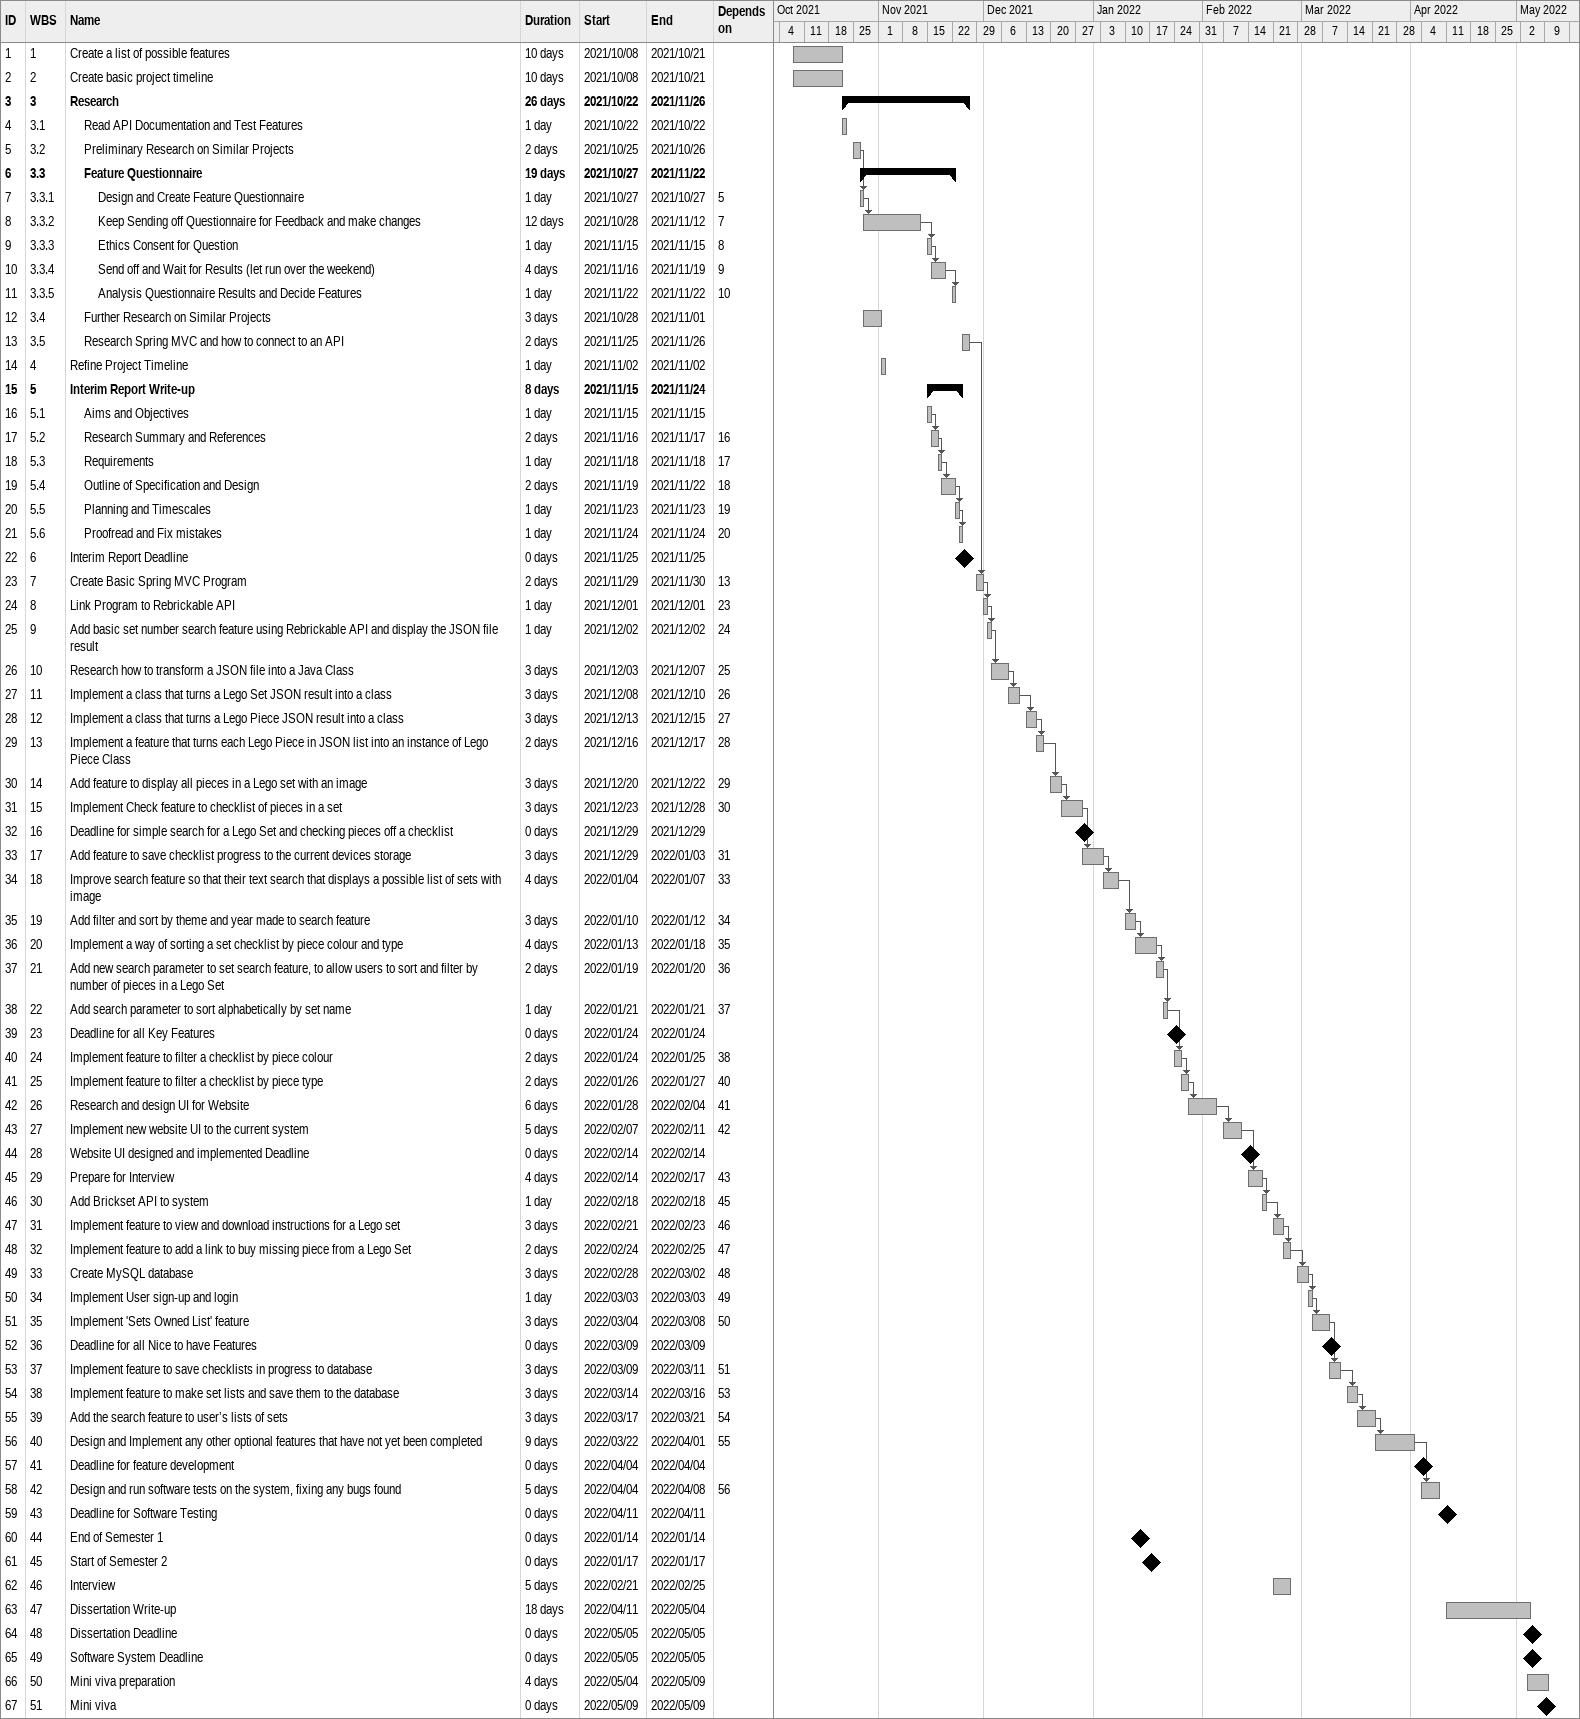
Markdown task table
| ID | WBS | Task | Duration | Start | Finish | Predecessors |
|---|---|---|---|---|---|---|
| 1 | 1 | Create a list of possible features | 10d | 2021-10-08 | 2021-10-21 |  |
| 2 | 2 | Create basic project timeline | 10d | 2021-10-08 | 2021-10-21 |  |
| 3 | 3 | **Research** | 26d | 2021-10-22 | 2021-11-26 |  |
| 4 | 3.1 | Read API Documentation and Test Features | 1d | 2021-10-22 | 2021-10-22 |  |
| 5 | 3.2 | Preliminary Research on Similar Projects | 2d | 2021-10-25 | 2021-10-26 |  |
| 6 | 3.3 | **Feature Questionnaire** | 19d | 2021-10-27 | 2021-11-22 |  |
| 7 | 3.3.1 | Design and Create Feature Questionnaire | 1d | 2021-10-27 | 2021-10-27 | 5 |
| 8 | 3.3.2 | Keep Sending off Questionnaire for Feedback and make changes | 12d | 2021-10-28 | 2021-11-12 | 7 |
| 9 | 3.3.3 | Ethics Consent for Question | 1d | 2021-11-15 | 2021-11-15 | 8 |
| 10 | 3.3.4 | Send off and Wait for Results (let run over the weekend) | 4d | 2021-11-16 | 2021-11-19 | 9 |
| 11 | 3.3.5 | Analysis Questionnaire Results and Decide Features | 1d | 2021-11-22 | 2021-11-22 | 10 |
| 12 | 3.4 | Further Research on Similar Projects | 3d | 2021-10-28 | 2021-11-01 |  |
| 13 | 3.5 | Research Spring MVC and how to connect to an API | 2d | 2021-11-25 | 2021-11-26 |  |
| 14 | 4 | Refine Project Timeline | 1d | 2021-11-02 | 2021-11-02 |  |
| 15 | 5 | **Interim Report Write-up** | 8d | 2021-11-15 | 2021-11-24 |  |
| 16 | 5.1 | Aims and Objectives | 1d | 2021-11-15 | 2021-11-15 |  |
| 17 | 5.2 | Research Summary and References | 2d | 2021-11-16 | 2021-11-17 | 16 |
| 18 | 5.3 | Requirements | 1d | 2021-11-18 | 2021-11-18 | 17 |
| 19 | 5.4 | Outline of Specification and Design | 2d | 2021-11-19 | 2021-11-22 | 18 |
| 20 | 5.5 | Planning and Timescales | 1d | 2021-11-23 | 2021-11-23 | 19 |
| 21 | 5.6 | Proofread and Fix mistakes | 1d | 2021-11-24 | 2021-11-24 | 20 |
| 22 | 6 | Interim Report Deadline | 0d | 2021-11-25 | 2021-11-25 |  |
| 23 | 7 | Create Basic Spring MVC Program | 2d | 2021-11-29 | 2021-11-30 | 13 |
| 24 | 8 | Link Program to Rebrickable API | 1d | 2021-12-01 | 2021-12-01 | 23 |
| 25 | 9 | Add basic set number search feature using Rebrickable API and display the JSON file result | 1d | 2021-12-02 | 2021-12-02 | 24 |
| 26 | 10 | Research how to transform a JSON file into a Java Class | 3d | 2021-12-03 | 2021-12-07 | 25 |
| 27 | 11 | Implement a class that turns a Lego Set JSON result into a class | 3d | 2021-12-08 | 2021-12-10 | 26 |
| 28 | 12 | Implement a class that turns a Lego Piece JSON result into a class | 3d | 2021-12-13 | 2021-12-15 | 27 |
| 29 | 13 | Implement a feature that turns each Lego Piece in JSON list into an instance of Lego Piece Class | 2d | 2021-12-16 | 2021-12-17 | 28 |
| 30 | 14 | Add feature to display all pieces in a Lego set with an image | 3d | 2021-12-20 | 2021-12-22 | 29 |
| 31 | 15 | Implement Check feature to checklist of pieces in a set | 3d | 2021-12-23 | 2021-12-28 | 30 |
| 32 | 16 | Deadline for simple search for a Lego Set and checking pieces off a checklist | 0d | 2021-12-29 | 2021-12-29 |  |
| 33 | 17 | Add feature to save checklist progress to the current devices storage | 3d | 2021-12-29 | 2022-01-03 | 31 |
| 34 | 18 | Improve search feature so that their text search that displays a possible list of sets with image | 4d | 2022-01-04 | 2022-01-07 | 33 |
| 35 | 19 | Add filter and sort by theme and year made to search feature | 3d | 2022-01-10 | 2022-01-12 | 34 |
| 36 | 20 | Implement a way of sorting a set checklist by piece colour and type | 4d | 2022-01-13 | 2022-01-18 | 35 |
| 37 | 21 | Add new search parameter to set search feature, to allow users to sort and filter by number of pieces in a Lego Set | 2d | 2022-01-19 | 2022-01-20 | 36 |
| 38 | 22 | Add search parameter to sort alphabetically by set name | 1d | 2022-01-21 | 2022-01-21 | 37 |
| 39 | 23 | Deadline for all Key Features | 0d | 2022-01-24 | 2022-01-24 |  |
| 40 | 24 | Implement feature to filter a checklist by piece colour | 2d | 2022-01-24 | 2022-01-25 | 38 |
| 41 | 25 | Implement feature to filter a checklist by piece type | 2d | 2022-01-26 | 2022-01-27 | 40 |
| 42 | 26 | Research and design UI for Website | 6d | 2022-01-28 | 2022-02-04 | 41 |
| 43 | 27 | Implement new website UI to the current system | 5d | 2022-02-07 | 2022-02-11 | 42 |
| 44 | 28 | Website UI designed and implemented Deadline | 0d | 2022-02-14 | 2022-02-14 |  |
| 45 | 29 | Prepare for Interview | 4d | 2022-02-14 | 2022-02-17 | 43 |
| 46 | 30 | Add Brickset API to system | 1d | 2022-02-18 | 2022-02-18 | 45 |
| 47 | 31 | Implement feature to view and download instructions for a Lego set | 3d | 2022-02-21 | 2022-02-23 | 46 |
| 48 | 32 | Implement feature to add a link to buy missing piece from a Lego Set | 2d | 2022-02-24 | 2022-02-25 | 47 |
| 49 | 33 | Create MySQL database | 3d | 2022-02-28 | 2022-03-02 | 48 |
| 50 | 34 | Implement User sign-up and login | 1d | 2022-03-03 | 2022-03-03 | 49 |
| 51 | 35 | Implement 'Sets Owned List' feature | 3d | 2022-03-04 | 2022-03-08 | 50 |
| 52 | 36 | Deadline for all Nice to have Features | 0d | 2022-03-09 | 2022-03-09 |  |
| 53 | 37 | Implement feature to save checklists in progress to database | 3d | 2022-03-09 | 2022-03-11 | 51 |
| 54 | 38 | Implement feature to make set lists and save them to the database | 3d | 2022-03-14 | 2022-03-16 | 53 |
| 55 | 39 | Add the search feature to user’s lists of sets | 3d | 2022-03-17 | 2022-03-21 | 54 |
| 56 | 40 | Design and Implement any other optional features that have not yet been completed | 9d | 2022-03-22 | 2022-04-01 | 55 |
| 57 | 41 | Deadline for feature development | 0d | 2022-04-04 | 2022-04-04 |  |
| 58 | 42 | Design and run software tests on the system, fixing any bugs found | 5d | 2022-04-04 | 2022-04-08 | 56 |
| 59 | 43 | Deadline for Software Testing | 0d | 2022-04-11 | 2022-04-11 |  |
| 60 | 44 | End of Semester 1 | 0d | 2022-01-14 | 2022-01-14 |  |
| 61 | 45 | Start of Semester 2 | 0d | 2022-01-17 | 2022-01-17 |  |
| 62 | 46 | Interview | 5d | 2022-02-21 | 2022-02-25 |  |
| 63 | 47 | Dissertation Write-up | 18d | 2022-04-11 | 2022-05-04 |  |
| 64 | 48 | Dissertation Deadline | 0d | 2022-05-05 | 2022-05-05 |  |
| 65 | 49 | Software System Deadline | 0d | 2022-05-05 | 2022-05-05 |  |
| 66 | 50 | Mini viva preparation | 4d | 2022-05-04 | 2022-05-09 |  |
| 67 | 51 | Mini viva | 0d | 2022-05-09 | 2022-05-09 |  |
